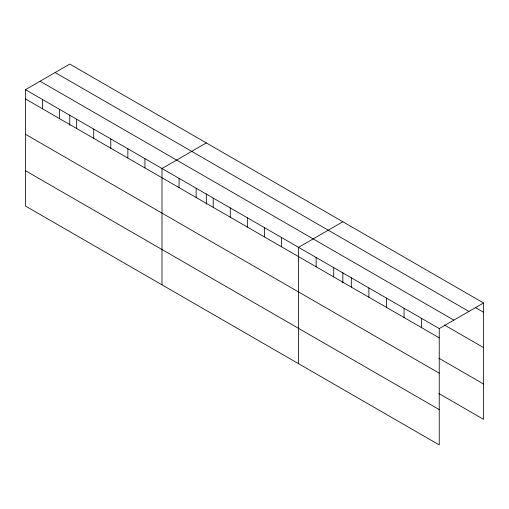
<?xml version="1.0" encoding="UTF-8"?>
<svg xmlns="http://www.w3.org/2000/svg" width="509" height="509" viewBox="0 0 509 509"><rect width="100%" height="100%" fill="white"/><g stroke="black" fill="none" stroke-linecap="round" stroke-linejoin="round"><path stroke-width="0.76" d="M25.45 89.667L439.235 328.566L439.235 444.917L25.45 206.018L25.45 89.667L69.765 64.083L483.55 302.982L483.55 419.333L438.911 393.559M206.317 142.921L162.002 168.504L162.002 284.855M342.862 221.752L298.548 247.342L298.548 363.693M439.235 328.566L483.55 302.982M475.431 307.57L483.55 312.259M55.144 72.526L468.929 311.425M40.071 81.224L453.856 320.123M444.319 324.946L483.55 347.59M25.45 98.943L439.235 337.842M438.911 358.221L483.55 383.996M25.45 134.281L439.235 373.18M25.45 170.687L439.235 409.58M421.649 318.411L421.649 327.688M404.063 308.257L404.063 317.533M386.477 298.109L386.477 307.385M368.891 287.954L368.891 297.231M351.305 277.799L351.305 287.076M342.862 272.697L342.862 282.985M333.719 267.645L333.719 276.921M316.134 257.49L316.134 266.773M281.477 237.487L281.477 246.763M264.413 227.631L264.413 236.908M247.342 217.776L247.342 227.052M230.272 207.92L230.272 217.203M213.207 198.071L213.207 207.348M206.317 193.865L206.317 204.154M196.137 188.215L196.137 197.492M179.066 178.36L179.066 187.636M144.931 158.649L144.931 167.925M127.861 148.793L127.861 158.07M110.79 138.944L110.79 148.221M93.726 129.089L93.726 138.365M76.655 119.233L76.655 128.51M69.765 115.028L69.765 125.316M59.585 109.378L59.585 118.654M42.521 99.522L42.521 108.799"/></g></svg>
